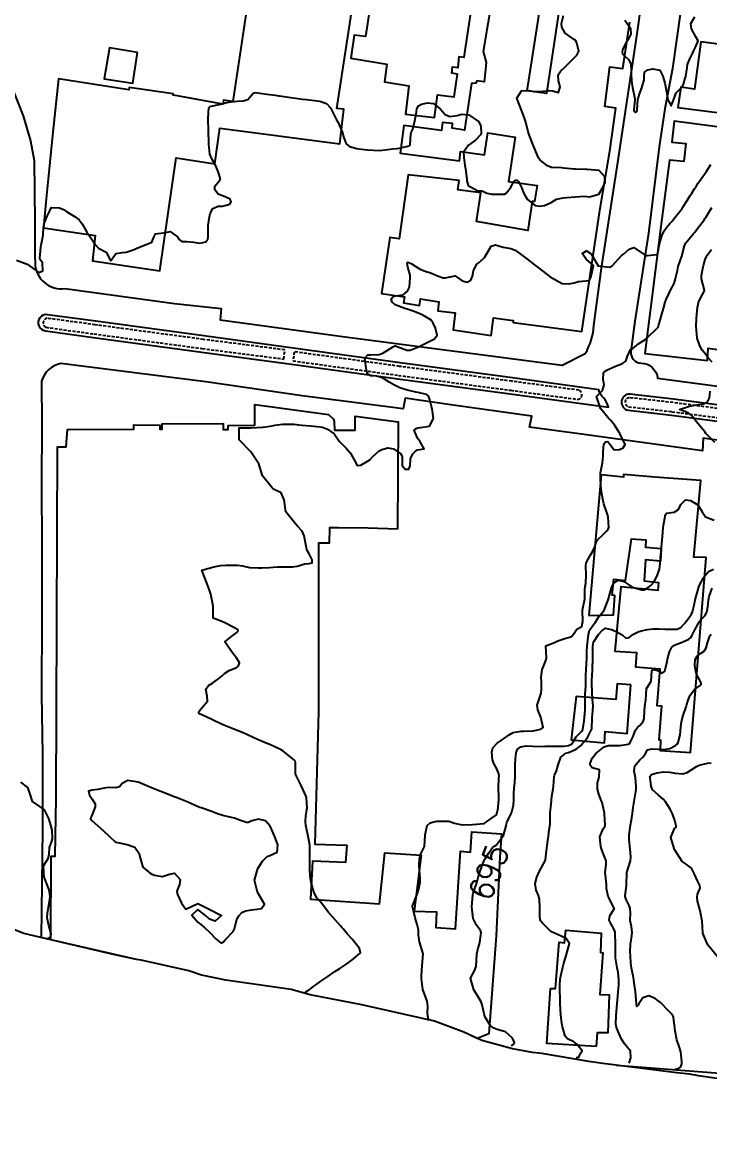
# Model space of a CAD drawing. Header units: metres. Extents: x 292545 to 299085, y 7450245 to 7463078.
# Drawn here: x 297356.2 to 297471.8, y 7452061.7 to 7452249.1 of the extents above; entities that cross this region are included whole.
import ezdxf
from ezdxf.enums import TextEntityAlignment as Align

# ---------------------------------------------------------------- set-up
doc = ezdxf.new("R2010")
doc.units = ezdxf.units.M
doc.linetypes.add('DASHED', pattern=[0.75, 0.5, -0.25])
for name, color, linetype in [('Area', 45, 'Continuous'), ('Canteiro', 45, 'DASHED'), ('Cotas', 45, 'Continuous'), ('Curvas de Nivel 1m', 11, 'Continuous'), ('Curvas de Nivel 5m', 15, 'Continuous'), ('Edificações', 30, 'Continuous'), ('Vias Primárias', 230, 'Continuous')]:
    doc.layers.add(name, color=color, linetype=linetype)
doc.styles.add('Style-STANDARD', font='STANDARD.shx')

msp = doc.modelspace()

# ---------------------------------------------------------------- linework, layer by layer
at = {"layer": 'Area'}
msp.add_polyline3d([(297490.43, 7452069.03, 700.71), (297469.92, 7452071.92, 698.47), (297468.45, 7452072.23, 698.33), (297466.28, 7452072.46, 698.03), (297453.85, 7452074.04, 696.83), (297451.47, 7452074.36, 700.34), (297443.59, 7452075.69, 696.44), (297442.02, 7452075.84, 696.09), (297438.65, 7452076.51, 695.39), (297433.49, 7452077.88, 702.08), (297430.45, 7452079.26, 703.13), (297425.57, 7452081.12, 701.84), (297413.35, 7452083.89, 700.11), (297404.63, 7452085.58, 700.26), (297401.45, 7452086.43, 697.03), (297390.45, 7452088, 692.16), (297386.39, 7452088.84, 695.51), (297384.23, 7452089.61, 695.43), (297376.23, 7452091.41, 697), (297375.46, 7452091.49, 699.12), (297371.81, 7452092.27, 699.01), (297361.03, 7452094.82, 696.89), (297356.51, 7452095.86, 692.08), (297352.45, 7452097.42, 692.04)], dxfattribs=at)
at = {"layer": 'Canteiro'}
for points in [[(297360.2, 7452197.78), (297368.29, 7452196.67), (297386.51, 7452194.21), (297400.2, 7452192.45), (297400.4, 7452193.98), (297386.71, 7452195.74), (297368.5, 7452198.2), (297360.41, 7452199.31, 0.690921)], [(297449.63, 7452185.67, 0.76201), (297449.84, 7452187.2), (297438.57, 7452188.71), (297419.68, 7452191.22), (297401.97, 7452193.66), (297401.76, 7452192.14), (297419.47, 7452189.7), (297438.37, 7452187.19)], [(297458.35, 7452185.95, 0.869738), (297458.18, 7452184.42), (297465.47, 7452183.59), (297479.61, 7452181.75), (297496.76, 7452179.34), (297514.17, 7452177), (297533.36, 7452174.33), (297549.22, 7452172.15), (297558.47, 7452170.79, 0.870603), (297558.57, 7452172.43), (297549.44, 7452173.68), (297533.57, 7452175.85), (297514.38, 7452178.52), (297496.97, 7452180.87), (297479.82, 7452183.27), (297465.65, 7452185.12)]]:
    msp.add_lwpolyline(points, format="xyb", close=True, dxfattribs=at)
at = {"layer": 'Curvas de Nivel 1m', "flags": 128}
for points, elevation in [([(297355.29, 7452209.06), (297357.04, 7452208.39), (297358.64, 7452207.26), (297359.02, 7452207.01), (297359.69, 7452207.25), (297359.66, 7452208.63), (297359.21, 7452209.26), (297359.17, 7452209.38), (297359.36, 7452211.26), (297359.42, 7452211.6), (297359.74, 7452213.25), (297359.81, 7452214.55), (297359.91, 7452215.25), (297360.49, 7452216.59), (297360.79, 7452217.24), (297360.89, 7452217.49), (297361.15, 7452217.91), (297362.49, 7452217.88), (297363.15, 7452217.6), (297363.75, 7452217.2), (297365.13, 7452216.35), (297365.81, 7452215.86), (297366.28, 7452215.17), (297367.1, 7452213.79), (297367.56, 7452213.16), (297368.57, 7452211.65), (297368.97, 7452211.14), (297369.07, 7452211.08), (297370.34, 7452210.4), (297370.99, 7452209.11), (297371.05, 7452209), (297371.16, 7452209), (297371.22, 7452209.11), (297371.98, 7452210.18), (297373.07, 7452210.37), (297373.72, 7452210.43), (297375.07, 7452210.86), (297375.49, 7452211.06), (297377.08, 7452211.7), (297378, 7452212.12), (297378.43, 7452213.03), (297378.66, 7452213.47), (297379.1, 7452213.56), (297380.38, 7452213.73), (297381.11, 7452213.89), (297382.32, 7452212.98), (297382.64, 7452212.53), (297383.09, 7452212.2), (297383.83, 7452212.22), (297385.08, 7452212.11), (297386.07, 7452211.93), (297387.09, 7452212.17), (297387.42, 7452212.58), (297387.48, 7452212.92), (297387.49, 7452214.55), (297387.51, 7452214.92), (297387.7, 7452216.35), (297387.82, 7452216.91), (297388.28, 7452217.78), (297389.16, 7452218.12), (297389.89, 7452218.16), (297391.16, 7452218.46), (297391.38, 7452218.88), (297391.17, 7452219.3), (297390.37, 7452219.7), (297389.18, 7452220.19), (297388.6, 7452220.91), (297388.59, 7452221.52), (297389.21, 7452222.23), (297389.5, 7452222.61), (297389.5, 7452222.9), (297389.23, 7452223.82), (297388.77, 7452224.9), (297388.17, 7452226), (297387.79, 7452226.91), (297387.61, 7452228.59), (297387.6, 7452228.92), (297387.56, 7452230.67), (297387.55, 7452230.92), (297387.51, 7452232.74), (297387.51, 7452232.92), (297387.6, 7452234.68), (297387.75, 7452234.92), (297389.08, 7452235.18), (297389.36, 7452235.25), (297390.65, 7452235.59), (297391.37, 7452235.7), (297392.41, 7452235.81), (297393.37, 7452235.88), (297394.14, 7452236.07), (297394.82, 7452236.84), (297395.06, 7452237.16), (297395.39, 7452237.23), (297395.76, 7452237.2), (297397.38, 7452236.97), (297398.73, 7452236.79), (297399.38, 7452236.69), (297399.47, 7452236.69), (297401.38, 7452236.42), (297401.76, 7452236.38), (297403.37, 7452236.15), (297404.04, 7452236.06), (297405.37, 7452235.89), (297406.29, 7452235.78), (297407.36, 7452235.4), (297408.06, 7452234.67), (297408.78, 7452233.22), (297409.07, 7452232.66), (297409.33, 7452232.21), (297410.01, 7452230.65), (297410.29, 7452229.65), (297410.7, 7452228.65), (297411.28, 7452228.16), (297412.48, 7452227.82), (297413.27, 7452227.71), (297414.26, 7452227.61), (297415.27, 7452227.55), (297416.32, 7452227.53), (297417.27, 7452227.62), (297418.48, 7452227.76), (297419.28, 7452227.84), (297419.87, 7452227.94), (297421.28, 7452228.28), (297421.46, 7452228.52), (297421.56, 7452230.26), (297421.62, 7452230.52), (297421.88, 7452231.07), (297422.24, 7452232.51), (297422.44, 7452233.6), (297422.59, 7452234.5), (297422.84, 7452235.01), (297423.36, 7452235.28), (297424.35, 7452235.5), (297425.37, 7452235.4), (297426.54, 7452234.46), (297427.34, 7452233.55), (297428.11, 7452233.21), (297429.34, 7452233.41), (297430.13, 7452233.63), (297431.34, 7452233.49), (297432.95, 7452232.38), (297433.32, 7452231.65), (297433.4, 7452230.38), (297433.3, 7452230.13), (297432.46, 7452229.22), (297431.28, 7452228.4), (297430.44, 7452227.24), (297430.46, 7452226.41), (297430.67, 7452224.98), (297430.77, 7452224.4), (297430.96, 7452222.66), (297430.97, 7452222.4), (297431.2, 7452221.61), (297432.84, 7452220.74), (297433.2, 7452220.73), (297433.55, 7452220.73), (297434.34, 7452220.36), (297435.19, 7452220.18), (297435.38, 7452220.16), (297437.19, 7452220.17), (297437.33, 7452220.19), (297437.58, 7452220.33), (297438.3, 7452221.22), (297438.9, 7452222.31), (297439.06, 7452222.47), (297439.21, 7452222.51), (297439.42, 7452222.51), (297439.68, 7452222.3), (297440.19, 7452221.28), (297440.56, 7452220.29), (297440.77, 7452219.87), (297441.17, 7452219.26), (297442.47, 7452218.27), (297443.16, 7452218.14), (297444.05, 7452218.25), (297445.17, 7452218.78), (297446.08, 7452219.31), (297447.18, 7452219.56), (297447.8, 7452219.58), (297449.18, 7452219.69), (297450.83, 7452219.82), (297451.18, 7452219.78), (297451.61, 7452219.72), (297453.18, 7452220.14), (297453.92, 7452221.42), (297454.26, 7452222.13), (297454.18, 7452223.08), (297453.23, 7452224.14), (297451.24, 7452224.32), (297451.07, 7452224.33), (297449.24, 7452224.36), (297449.06, 7452224.37), (297447.24, 7452224.56), (297446.87, 7452224.59), (297445.24, 7452224.66), (297444.53, 7452224.95), (297443.26, 7452225.96), (297443.05, 7452226.26), (297442.87, 7452226.66), (297442.18, 7452228.27), (297441.44, 7452230.14), (297441.39, 7452230.28), (297441.31, 7452230.62), (297440.89, 7452232.28), (297440.68, 7452232.94), (297440.2, 7452234.29), (297439.38, 7452236.3), (297440.15, 7452237.54), (297441.4, 7452237.57), (297442.22, 7452237.45), (297443.39, 7452237.4), (297444.76, 7452237.6), (297445.4, 7452237.55), (297446.37, 7452237.25), (297446.68, 7452238.22), (297446.41, 7452239.22), (297446.36, 7452240.22), (297446.77, 7452240.88), (297447.44, 7452241.54), (297447.78, 7452241.87), (297448.12, 7452242.2), (297449.47, 7452243.51), (297449.81, 7452244.18), (297449.49, 7452245.54), (297449.28, 7452245.97), (297449, 7452246.19), (297447.51, 7452247.21), (297446.94, 7452248.22), (297446.89, 7452248.85), (297447.24, 7452250.21)], 692), ([(297457.54, 7452249.41), (297458.48, 7452248.08), (297458.55, 7452247.04), (297458.03, 7452246.08), (297457.81, 7452245.76), (297457.48, 7452245.18), (297457.15, 7452244.42), (297457.08, 7452244.09), (297457.14, 7452243.76), (297457.47, 7452243.42), (297458.18, 7452242.8), (297458.58, 7452242.08), (297458.6, 7452240.92), (297458.6, 7452240.08), (297458.74, 7452238.75), (297458.86, 7452238.08), (297459.24, 7452236.21), (297459.25, 7452236.07), (297459.08, 7452234.35), (297459.13, 7452234.07), (297459.35, 7452233.89), (297459.56, 7452234.07), (297459.62, 7452234.33), (297459.73, 7452236.06), (297460.13, 7452237.32), (297460.42, 7452238.05), (297460.78, 7452239.41), (297460.8, 7452240.05), (297460.83, 7452240.65), (297461.44, 7452241.04), (297462.25, 7452241.22), (297463.44, 7452241.02), (297463.96, 7452240.01), (297464.25, 7452238.85), (297464.43, 7452238), (297464.64, 7452236.75), (297464.8, 7452236.01), (297465.36, 7452235), (297465.73, 7452235.99), (297466.16, 7452237.22), (297466.95, 7452237.97), (297467.21, 7452238.17), (297467.41, 7452238.64), (297467.71, 7452239.68), (297467.78, 7452239.97), (297468, 7452241.41), (297468.1, 7452241.96), (297468.49, 7452242.93), (297468.99, 7452243.95), (297469.13, 7452244.3), (297469.48, 7452244.98), (297469.86, 7452245.94), (297469.5, 7452246.6), (297468.76, 7452247.96), (297468.65, 7452248.84), (297469.33, 7452249.95)], 692), ([(297404, 7452085.83), (297403.92, 7452086.13), (297404.45, 7452086.42), (297404.91, 7452086.71), (297405.28, 7452087.02), (297405.6, 7452087.25), (297406.45, 7452087.85), (297407.62, 7452088.67), (297408.81, 7452089.48), (297409.64, 7452090), (297410.62, 7452090.64), (297411.65, 7452091.4), (297412.34, 7452091.93), (297413.1, 7452092.61), (297412.94, 7452093.34), (297411.95, 7452094.62), (297411.7, 7452094.92), (297410.89, 7452095.82), (297410.19, 7452096.64), (297409.97, 7452096.9), (297409.72, 7452097.17), (297408.38, 7452098.66), (297407.74, 7452099.41), (297406.76, 7452100.69), (297406.32, 7452101.24), (297405.77, 7452101.87), (297405.29, 7452102.7), (297405.07, 7452103.43), (297404.74, 7452104.71), (297404.62, 7452105.51), (297404.6, 7452106.71), (297404.6, 7452107.47), (297404.61, 7452108.71), (297404.59, 7452109.99), (297404.58, 7452110.71), (297404.5, 7452111.32), (297404.17, 7452112.72), (297403.92, 7452114.04), (297403.84, 7452114.72), (297403.84, 7452114.82), (297403.94, 7452115.6), (297404.1, 7452116.72), (297404.11, 7452116.87), (297404.02, 7452118.72), (297403.98, 7452118.88), (297403.14, 7452120.73), (297402.23, 7452122.52), (297402.17, 7452122.74), (297402.15, 7452124.63), (297402.13, 7452124.74), (297402.05, 7452124.93), (297400.89, 7452125.93), (297400.07, 7452126.57), (297399.75, 7452126.76), (297398.59, 7452127.3), (297398.08, 7452127.52), (297396.85, 7452128.04), (297396.09, 7452128.36), (297395.78, 7452128.5), (297395.08, 7452128.83), (297394.1, 7452129.27), (297393.37, 7452129.58), (297392.11, 7452130.09), (297390.12, 7452130.88), (297388.76, 7452131.53), (297388.13, 7452131.83), (297386.44, 7452132.63), (297386.14, 7452132.77), (297385.93, 7452132.93), (297385.92, 7452133.16), (297386.15, 7452133.47), (297386.83, 7452134.25), (297387.39, 7452134.92), (297387.31, 7452135.78), (297387.09, 7452136.92), (297387.56, 7452137.55), (297388.2, 7452137.97), (297389.52, 7452138.89), (297389.88, 7452139.22), (297390.22, 7452139.56), (297391, 7452140.1), (297392.24, 7452140.59), (297392.42, 7452140.68), (297392.61, 7452140.85), (297392.75, 7452141.35), (297392.26, 7452142.19), (297391.68, 7452142.87), (297390.28, 7452144.88), (297391.39, 7452145.78), (297392.31, 7452146.49), (297392.5, 7452146.66), (297392.56, 7452146.86), (297392.44, 7452146.99), (297392.31, 7452147.06), (297391.92, 7452147.26), (297390.32, 7452148.08), (297389.77, 7452148.34), (297388.33, 7452148.91), (297388.35, 7452150.91), (297387.93, 7452152.91), (297387.72, 7452153.58), (297387.2, 7452154.92), (297386.43, 7452156.93), (297388.44, 7452157.52), (297389.58, 7452157.75), (297390.44, 7452157.8), (297391.51, 7452157.8), (297392.44, 7452157.8), (297393.27, 7452157.67), (297394.44, 7452157.42), (297395.91, 7452157.35), (297396.44, 7452157.37), (297397.83, 7452157.4), (297398.44, 7452157.46), (297399.2, 7452157.54), (297400.44, 7452157.53), (297401.69, 7452157.5), (297402.44, 7452157.63), (297403.76, 7452158.03), (297404.45, 7452158.09), (297404.95, 7452158.2), (297404.99, 7452158.7), (297404.46, 7452159.71), (297404.1, 7452160.35), (297404, 7452160.72), (297403.94, 7452161.26), (297403.65, 7452162.72), (297403.27, 7452163.49), (297402.52, 7452164.33), (297402.16, 7452164.74), (297400.54, 7452166.76), (297400.29, 7452168.76), (297399.76, 7452169.95), (297398.59, 7452170.51), (297398.42, 7452170.61), (297398.28, 7452170.78), (297396.62, 7452172.81), (297396.02, 7452174.82), (297394.66, 7452176.83), (297392.69, 7452178.86), (297392.71, 7452180.86), (297394.65, 7452180.89), (297394.71, 7452180.89), (297396.55, 7452180.97), (297396.72, 7452180.99), (297398.27, 7452181.23), (297398.72, 7452181.35), (297400, 7452181.49), (297400.72, 7452181.48), (297401.97, 7452181.5), (297402.72, 7452181.41), (297403.3, 7452181.31), (297404.72, 7452181.19), (297406.35, 7452181.06), (297406.72, 7452180.98), (297407.56, 7452180.68), (297408.7, 7452179.87), (297409.17, 7452179.13), (297409.49, 7452178.66), (297410.68, 7452177.47), (297411.44, 7452176.63), (297412.39, 7452174.88), (297412.51, 7452174.62), (297412.64, 7452174.54), (297413.15, 7452174.61), (297414.65, 7452175.51), (297415.2, 7452176.04), (297415.71, 7452176.58), (297416.24, 7452177.01), (297416.67, 7452177.25), (297417.71, 7452177.53), (297418.67, 7452177.33), (297419.9, 7452176.53), (297420.11, 7452175.98), (297420.09, 7452174.53), (297420.63, 7452173.92), (297421.21, 7452173.94), (297421.43, 7452174.51), (297421.49, 7452175.68), (297421.92, 7452176.51), (297422.27, 7452176.9), (297422.67, 7452177.17), (297423.82, 7452177.35), (297423.14, 7452178.5), (297422.7, 7452179.12), (297422.11, 7452180.51), (297422.44, 7452180.77), (297422.72, 7452180.89), (297423.18, 7452180.96), (297424.72, 7452181.16), (297425.4, 7452182.46), (297425.18, 7452184.05), (297425.03, 7452184.47), (297424.77, 7452185.61), (297424.56, 7452186.25), (297424.21, 7452186.48), (297422.79, 7452186.81), (297422.4, 7452186.9), (297420.79, 7452187.26), (297419.71, 7452187.63), (297418.81, 7452188.03), (297417.93, 7452188.56), (297416.82, 7452189.29), (297415.82, 7452189.58), (297414.82, 7452189.64), (297414.27, 7452190.04), (297414.13, 7452190.6), (297413.97, 7452191.73), (297413.81, 7452192.61), (297414.31, 7452193.15), (297414.86, 7452193.15), (297416.22, 7452193.21), (297416.87, 7452193.46), (297417.57, 7452193.86), (297418.66, 7452194.55), (297418.8, 7452194.63), (297418.88, 7452194.65), (297419, 7452194.67), (297419.29, 7452194.54), (297420.87, 7452193.93), (297421.47, 7452193.92), (297422.88, 7452194.5), (297424.89, 7452195.52), (297425.52, 7452195.84), (297425.98, 7452196.46), (297425.72, 7452197.66), (297425.32, 7452198.47), (297424.93, 7452199.03), (297423.61, 7452199.82), (297422.95, 7452200.1), (297421.95, 7452200.51), (297420.96, 7452200.82), (297420.55, 7452200.93), (297418.96, 7452201.57), (297418.41, 7452201.99), (297418.25, 7452202.55), (297418.57, 7452202.95), (297418.98, 7452203.07), (297420.28, 7452203.23), (297420.99, 7452203.83), (297421.24, 7452204.28), (297421.32, 7452204.52), (297421.43, 7452206.11), (297421.45, 7452206.52), (297421.04, 7452207.88), (297420.94, 7452208.52), (297420.95, 7452208.62), (297421.05, 7452208.73), (297421.63, 7452208.51), (297423.03, 7452207.62), (297423.83, 7452207.29), (297425.03, 7452206.9), (297426.03, 7452206.46), (297427.02, 7452206.09), (297427.36, 7452206.1), (297429.02, 7452206.43), (297430.18, 7452205.57), (297431.01, 7452205.36), (297431.68, 7452205.73), (297431.93, 7452206.39), (297432.09, 7452207.33), (297432.69, 7452208.38), (297432.88, 7452208.55), (297433.05, 7452208.66), (297433.93, 7452209.49), (297434.44, 7452210.36), (297435.08, 7452211.44), (297435.8, 7452211.63), (297437.08, 7452211.26), (297438.39, 7452211.01), (297439.08, 7452210.77), (297439.36, 7452210.59), (297439.74, 7452210.3), (297441.06, 7452209.28), (297442.38, 7452208.27), (297443.04, 7452207.76), (297445.02, 7452206.24), (297447.01, 7452205.15), (297448.14, 7452205.07), (297449.01, 7452205.23), (297449.73, 7452205.46), (297451.01, 7452205.6), (297451.53, 7452205.64), (297451.85, 7452206.15), (297452.08, 7452207.1), (297452.26, 7452208.15), (297451.06, 7452209.22), (297450.38, 7452210.17), (297451.08, 7452210.63), (297451.89, 7452210.15), (297453.04, 7452208.14), (297455.04, 7452207.88), (297455.43, 7452208.11), (297457.06, 7452209.92), (297457.16, 7452209.99), (297457.33, 7452210.09), (297458.25, 7452210.91), (297459.08, 7452211.2), (297460.81, 7452210.04), (297460.93, 7452209.91), (297461.06, 7452209.82), (297461.25, 7452209.85), (297463.06, 7452210.02), (297463.35, 7452211.76), (297463.41, 7452212.02), (297463.84, 7452213.28), (297464.18, 7452214.01), (297464.56, 7452214.57), (297465.13, 7452215.22), (297465.5, 7452215.64), (297465.78, 7452215.99), (297467.16, 7452217.76), (297467.25, 7452217.88), (297467.31, 7452217.97), (297468.02, 7452219.11), (297468.55, 7452219.96), (297468.8, 7452220.35), (297469.2, 7452220.99), (297469.57, 7452221.58), (297469.82, 7452221.94), (297471.23, 7452223.92), (297471.99, 7452225.17)], 693), ([(297424.59, 7452081.21), (297424.53, 7452081.48), (297424.41, 7452082.03), (297424.37, 7452082.47), (297424.4, 7452083.63), (297424.29, 7452084.47), (297423.59, 7452086.48), (297423.37, 7452088.24), (297423.36, 7452088.48), (297423.37, 7452088.73), (297423.46, 7452090.48), (297423.66, 7452092.48), (297423.01, 7452094.49), (297422.86, 7452095.64), (297422.83, 7452096.49), (297422.63, 7452097.41), (297422.29, 7452098.5), (297421.87, 7452100.4), (297421.87, 7452100.51), (297421.9, 7452100.64), (297422.63, 7452102.5), (297422.92, 7452103.36), (297423.14, 7452104.49), (297423.12, 7452105.18), (297423, 7452106.49), (297422.98, 7452107.35), (297423.04, 7452108.49), (297423.2, 7452109.15), (297423.88, 7452110.48), (297423.99, 7452112.39), (297424, 7452112.48), (297424.34, 7452114.05), (297424.8, 7452114.47), (297425.68, 7452114.71), (297425.93, 7452114.73), (297427.59, 7452114.77), (297427.93, 7452114.74), (297428.92, 7452114.42), (297429.92, 7452114.18), (297430.17, 7452114.16), (297431.92, 7452114.21), (297433.92, 7452114.36), (297435.09, 7452115.2), (297435.95, 7452115.84), (297436.06, 7452116.23), (297436.1, 7452116.34), (297436.17, 7452116.55), (297436.35, 7452118.33), (297436.35, 7452118.71), (297436.3, 7452120.34), (297436.37, 7452121.98), (297436.41, 7452122.33), (297436.38, 7452122.69), (297436.03, 7452123.54), (297435.58, 7452124.34), (297435.31, 7452125.09), (297435.19, 7452126.35), (297435.35, 7452127.08), (297436.09, 7452127.87), (297436.77, 7452128.33), (297438.1, 7452129.27), (297438.77, 7452129.64), (297440.11, 7452129.86), (297440.54, 7452129.86), (297442.11, 7452129.97), (297443.44, 7452130.25), (297443.84, 7452130.52), (297443.41, 7452132.25), (297442.9, 7452133.5), (297442.79, 7452134.25), (297443.17, 7452135.26), (297443.48, 7452136.25), (297443.56, 7452136.88), (297443.52, 7452138.25), (297443.49, 7452138.98), (297443.66, 7452140.25), (297443.82, 7452140.66), (297444.26, 7452141.77), (297444.36, 7452142.14), (297444.37, 7452142.24), (297444.28, 7452144.24), (297445.71, 7452144.8), (297446.29, 7452145.06), (297447.63, 7452145.53), (297448.3, 7452145.69), (297448.63, 7452145.85), (297448.92, 7452146.18), (297449.48, 7452147.01), (297450.32, 7452147.5), (297450.41, 7452148.09), (297450.43, 7452148.17), (297450.49, 7452148.33), (297450.41, 7452150.17), (297450.42, 7452150.24), (297450.83, 7452152.16), (297450.84, 7452153.72), (297450.86, 7452154.16), (297451.01, 7452154.76), (297451.04, 7452156.16), (297450.98, 7452157.62), (297451.07, 7452158.16), (297451.72, 7452159.4), (297452.16, 7452160.14), (297452.48, 7452160.85), (297452.81, 7452161.82), (297453.02, 7452162.13), (297453.79, 7452162.84), (297454.51, 7452163.57), (297454.77, 7452163.87), (297454.85, 7452164.12), (297454.73, 7452165.93), (297454.68, 7452166.12), (297454.55, 7452166.49), (297454.02, 7452168.13), (297453.83, 7452168.87), (297453.6, 7452170.13), (297453.51, 7452171.22), (297453.43, 7452172.13), (297453.43, 7452173.33), (297453.6, 7452174.13), (297453.81, 7452174.97), (297453.92, 7452176.13), (297453.89, 7452176.9), (297454.02, 7452178.13), (297454.28, 7452178.53), (297454.69, 7452178.57), (297455.02, 7452178.11), (297455.74, 7452177.17), (297456.67, 7452177.25), (297457.26, 7452177.5), (297457.61, 7452178.08), (297456.71, 7452179.92), (297456.59, 7452180.09), (297455.88, 7452181.26), (297455.2, 7452182.11), (297454.74, 7452182.55), (297453.47, 7452184.13), (297452.78, 7452186.14), (297453.78, 7452187.14), (297454.08, 7452188.13), (297453.92, 7452189.03), (297453.95, 7452190.13), (297454.43, 7452190.53), (297454.84, 7452190.75), (297456, 7452191.26), (297456.85, 7452191.6), (297457.2, 7452191.74), (297457.69, 7452192.08), (297458, 7452192.94), (297458.52, 7452194.07), (297458.77, 7452194.18), (297458.88, 7452194.24), (297459.9, 7452195.04), (297460.9, 7452195.65), (297461.13, 7452195.82), (297461.36, 7452196.04), (297462.92, 7452197.57), (297463.13, 7452197.81), (297463.23, 7452198.02), (297463.6, 7452199.35), (297463.77, 7452200.01), (297464.03, 7452200.94), (297464.35, 7452202.01), (297464.52, 7452202.47), (297464.99, 7452203.5), (297465.25, 7452204), (297465.83, 7452205.17), (297466.09, 7452205.98), (297466.38, 7452207.32), (297466.54, 7452207.98), (297467.06, 7452209.58), (297467.16, 7452209.88), (297467.18, 7452209.97), (297467.56, 7452211.5), (297467.8, 7452211.96), (297468.38, 7452212.67), (297469.11, 7452213.55), (297469.29, 7452213.77), (297469.43, 7452213.95), (297470.17, 7452214.89), (297470.94, 7452215.93), (297471.02, 7452216.05), (297471.15, 7452216.25), (297472.19, 7452217.91)], 694), ([(297449.37, 7452075), (297449.83, 7452075.08), (297449.92, 7452075.35), (297450.14, 7452075.83), (297450.36, 7452076.16), (297449.48, 7452077.25), (297448.95, 7452077.64), (297447.88, 7452078.19), (297447.5, 7452078.62), (297447.07, 7452080.2), (297446.98, 7452080.76), (297446.81, 7452082.21), (297446.74, 7452083.02), (297446.68, 7452084.21), (297446.65, 7452085.14), (297446.59, 7452086.21), (297446.59, 7452087.23), (297446.68, 7452088.21), (297446.83, 7452089), (297447.11, 7452090.21), (297447.21, 7452090.64), (297447.66, 7452092.2), (297448.27, 7452094.19), (297447.7, 7452095.03), (297446.21, 7452095.71), (297445.71, 7452095.9), (297445.13, 7452096.23), (297443.73, 7452097.59), (297443.41, 7452097.92), (297443.29, 7452098.25), (297443.27, 7452098.72), (297443.23, 7452100.25), (297443.18, 7452101.65), (297443.05, 7452102.25), (297442.66, 7452103.13), (297442.45, 7452104.26), (297442.75, 7452105.32), (297443.15, 7452106.25), (297443.85, 7452107.56), (297444.12, 7452107.96), (297444.23, 7452108.24), (297444.36, 7452109.75), (297444.41, 7452110.23), (297444.6, 7452111.52), (297444.69, 7452112.23), (297444.84, 7452113.3), (297445.01, 7452114.23), (297445.02, 7452115.14), (297445.01, 7452116.23), (297445.11, 7452117.08), (297445.19, 7452118.23), (297445.26, 7452118.95), (297445.5, 7452120.22), (297445.56, 7452120.66), (297445.68, 7452122.22), (297445.74, 7452122.51), (297446.03, 7452123.2), (297446.34, 7452124.22), (297446.76, 7452125.51), (297447.61, 7452126.2), (297448.07, 7452126.32), (297449.38, 7452126.87), (297450.09, 7452127.43), (297450.45, 7452127.81), (297450.76, 7452128.16), (297451.32, 7452128.94), (297451.94, 7452130.15), (297451.97, 7452130.3), (297452.08, 7452132.15), (297452.08, 7452132.21), (297452.15, 7452133.31), (297452.24, 7452134.15), (297452.23, 7452134.22), (297452.17, 7452134.66), (297452.05, 7452136.15), (297452.04, 7452136.29), (297451.98, 7452138.15), (297451.97, 7452138.39), (297452.09, 7452140.15), (297452.09, 7452140.29), (297452.15, 7452142.15), (297452.15, 7452142.26), (297452.16, 7452144.15), (297452.29, 7452144.87), (297453.13, 7452146.13), (297453.7, 7452146.74), (297454.32, 7452147.19), (297455.48, 7452146.94), (297456.31, 7452146.53), (297457.12, 7452146.09), (297457.73, 7452145.51), (297458.3, 7452145.63), (297458.53, 7452145.84), (297458.78, 7452146.07), (297459.76, 7452146.61), (297460.31, 7452146.77), (297461.38, 7452146.98), (297462.32, 7452147.07), (297463.25, 7452147.08), (297464.32, 7452147.04), (297465.3, 7452147.01), (297466.32, 7452147.05), (297466.96, 7452147.34), (297467.55, 7452147.96), (297468.34, 7452149.01), (297468.73, 7452149.57), (297468.91, 7452149.94), (297469.21, 7452151.09), (297469.38, 7452151.94), (297469.58, 7452152.74), (297469.92, 7452153.93), (297470.04, 7452154.3), (297470.41, 7452155.04), (297470.74, 7452155.61), (297470.92, 7452155.92), (297471.63, 7452156.72), (297472.44, 7452157.13)], 696), ([(297458.29, 7452074.07), (297458.57, 7452074.96), (297458.5, 7452076.07), (297457.49, 7452077.34), (297457, 7452078.08), (297456.61, 7452078.98), (297456.14, 7452080.09), (297456.04, 7452080.61), (297456.09, 7452082.09), (297456.13, 7452082.68), (297456.26, 7452084.09), (297456.39, 7452085.28), (297456.45, 7452086.09), (297456.51, 7452087.18), (297456.54, 7452088.09), (297456.4, 7452089.32), (297456.25, 7452090.09), (297455.98, 7452091.78), (297455.95, 7452092.1), (297455.96, 7452093.82), (297455.96, 7452094.1), (297455.93, 7452095.87), (297455.91, 7452096.1), (297455.72, 7452096.68), (297455.18, 7452097.56), (297454.91, 7452098.11), (297455.03, 7452098.82), (297455.76, 7452100.01), (297455.79, 7452100.08), (297455.78, 7452100.1), (297455.76, 7452100.15), (297454.77, 7452102.11), (297454.48, 7452103.43), (297454.46, 7452104.11), (297454.27, 7452105.68), (297454.23, 7452106.12), (297454.41, 7452107.55), (297454.41, 7452108.11), (297453.87, 7452109.48), (297453.67, 7452109.92), (297453.61, 7452110.12), (297453.5, 7452110.5), (297453.33, 7452112.13), (297453.92, 7452113.48), (297454.18, 7452113.86), (297454.22, 7452114.12), (297454.13, 7452115.94), (297454.12, 7452116.12), (297453.96, 7452116.86), (297453.73, 7452117.89), (297453.65, 7452118.12), (297453.16, 7452119.31), (297452.95, 7452120.14), (297452.94, 7452121.21), (297453.22, 7452122.13), (297453.27, 7452123.36), (297452.04, 7452123.71), (297451.73, 7452124.15), (297451.74, 7452124.47), (297452.06, 7452125.32), (297452.66, 7452126.14), (297454.08, 7452127.28), (297454.73, 7452127.47), (297456.08, 7452127.45), (297456.7, 7452127.48), (297458.09, 7452127.69), (297458.35, 7452127.82), (297458.51, 7452128.07), (297458.9, 7452128.87), (297459.34, 7452130.06), (297459.65, 7452130.52), (297460.13, 7452130.9), (297460.64, 7452131.54), (297460.8, 7452132.04), (297460.88, 7452133.32), (297460.9, 7452134.04), (297461.06, 7452135.16), (297461.16, 7452136.04), (297461.19, 7452137.04), (297461.8, 7452138.03), (297461.95, 7452138.29), (297462.09, 7452140.03), (297462.14, 7452140.12), (297462.24, 7452140.19), (297462.47, 7452140.26), (297463.21, 7452140.02), (297463.85, 7452139.63), (297464.23, 7452139.91), (297464.27, 7452139.96), (297464.29, 7452140), (297464.66, 7452141.58), (297464.73, 7452142), (297465.03, 7452143.23), (297465.44, 7452143.99), (297465.91, 7452144.36), (297466.29, 7452144.51), (297467.18, 7452144.85), (297468.3, 7452145.37), (297468.62, 7452145.63), (297468.81, 7452145.94), (297469.31, 7452146.95), (297469.85, 7452147.93), (297470.03, 7452148.24), (297470.34, 7452148.61), (297471, 7452149.27), (297471.33, 7452149.92), (297471.48, 7452150.8), (297471.61, 7452151.92), (297471.75, 7452152.55), (297472.21, 7452153.91)], 697), ([(297466.01, 7452073.06), (297466.55, 7452073.19), (297466.97, 7452073.45), (297467.12, 7452073.96), (297467.11, 7452074.31), (297466.94, 7452075.97), (297466.72, 7452076.73), (297466.29, 7452077.97), (297466.02, 7452079.47), (297465.97, 7452079.98), (297465.71, 7452081.81), (297465.67, 7452081.98), (297465.55, 7452082.2), (297464.65, 7452083.09), (297463.84, 7452084.01), (297463.57, 7452084.29), (297462.62, 7452084.97), (297461.58, 7452085.38), (297460.56, 7452085.06), (297459.9, 7452084.05), (297459.79, 7452083.82), (297459.56, 7452083.59), (297459.49, 7452083.98), (297459.49, 7452084.05), (297459.49, 7452084.12), (297459.33, 7452086.05), (297459.11, 7452087.56), (297459.05, 7452088.06), (297458.94, 7452088.74), (297458.68, 7452090.06), (297458.55, 7452090.96), (297458.48, 7452092.07), (297458.47, 7452092.87), (297458.51, 7452094.07), (297458.67, 7452095.1), (297458.8, 7452096.06), (297458.68, 7452097.03), (297458.46, 7452098.07), (297458.51, 7452099.31), (297458.47, 7452100.07), (297458.29, 7452100.59), (297457.78, 7452101.61), (297457.59, 7452102.08), (297457.58, 7452102.28), (297457.8, 7452103.9), (297457.82, 7452104.08), (297457.86, 7452106.05), (297457.86, 7452106.08), (297457.87, 7452106.12), (297458.48, 7452108.07), (297458.53, 7452108.74), (297458.42, 7452110.07), (297458.3, 7452111.67), (297458.29, 7452112.07), (297458.3, 7452112.47), (297458.5, 7452114.07), (297458.7, 7452115.31), (297458.85, 7452116.07), (297458.97, 7452117.07), (297459.09, 7452118.06), (297459.34, 7452119.42), (297459.43, 7452120.06), (297459.46, 7452120.6), (297459.36, 7452122.06), (297459.12, 7452123.15), (297459.25, 7452124.06), (297460.05, 7452125.09), (297460.59, 7452125.52), (297460.96, 7452126.04), (297461.37, 7452126.74), (297462.08, 7452126.94), (297463.23, 7452126.86), (297464.08, 7452126.83), (297465.12, 7452126.95), (297466.09, 7452127.46), (297466.35, 7452127.71), (297466.52, 7452127.98), (297466.83, 7452129.25), (297466.92, 7452129.97), (297467, 7452131.1), (297467.18, 7452131.97), (297467.42, 7452132.7), (297467.84, 7452133.96), (297467.92, 7452134.21), (297468.17, 7452135.11), (297468.52, 7452135.95), (297469.26, 7452136.88), (297470.21, 7452137.58), (297470.39, 7452137.75), (297470.39, 7452137.93), (297470.22, 7452138.36), (297469.65, 7452139.36), (297469.46, 7452139.94), (297469.31, 7452141.01), (297469.39, 7452141.94), (297469.7, 7452142.5), (297470.27, 7452142.97), (297470.86, 7452143.34), (297471.2, 7452143.92), (297471.45, 7452144.76), (297471.81, 7452145.91), (297472.04, 7452146.18)], 698), ([(297473.17, 7452091.89), (297471.68, 7452093.76), (297471.61, 7452093.84), (297471.55, 7452093.91), (297471.31, 7452094.29), (297470.64, 7452095.92), (297470.6, 7452097.04), (297470.57, 7452097.92), (297470.24, 7452099.43), (297470.13, 7452099.93), (297469.77, 7452101.31), (297469.69, 7452101.93), (297469.79, 7452102.46), (297470.21, 7452103.51), (297470.17, 7452103.93), (297469.81, 7452104.64), (297469.21, 7452105.94), (297468.73, 7452106.84), (297467.85, 7452107.51), (297467.17, 7452107.97), (297465.87, 7452109.98), (297465.28, 7452111.99), (297465.92, 7452113.51), (297466.15, 7452113.75), (297466.19, 7452113.98), (297465.94, 7452114.85), (297465.56, 7452115.98), (297465.16, 7452116.79), (297464.37, 7452118), (297463.98, 7452118.44), (297463.15, 7452119.18), (297462.2, 7452120.03), (297462, 7452120.63), (297461.78, 7452122.03), (297461.77, 7452122.29), (297462.03, 7452122.62), (297462.91, 7452122.9), (297464.03, 7452123.06), (297465.03, 7452123), (297466.03, 7452122.81), (297467.27, 7452122.73), (297468.03, 7452122.94), (297469.6, 7452123.94), (297470.05, 7452124.16), (297471.45, 7452124.51), (297472.05, 7452124.58)], 699), ([(297360.55, 7452095.06), (297360.97, 7452095.23), (297361.12, 7452095.81), (297360.69, 7452097.23), (297360.44, 7452098.52), (297360.46, 7452099.23), (297360.67, 7452100.32), (297360.84, 7452101.23), (297360.92, 7452102.08), (297360.78, 7452103.23), (297360.01, 7452105.04), (297359.93, 7452105.24), (297359.83, 7452107.24), (297360.59, 7452108.49), (297360.74, 7452109.23), (297360.79, 7452110.31), (297361.14, 7452111.23), (297361.33, 7452111.79), (297361.24, 7452113.23), (297361.03, 7452114.11), (297360.72, 7452115.23), (297359.95, 7452116.65), (297359.2, 7452117.25), (297357.97, 7452118.08), (297357.55, 7452119.27), (297357.15, 7452120.43), (297356, 7452121.29)], 692)]:
    msp.add_lwpolyline(points, dxfattribs=dict(at, elevation=elevation))
at = {"layer": 'Curvas de Nivel 1m', "elevation": 692, "flags": 128}
msp.add_lwpolyline([(297394.82, 7452114.83), (297394.23, 7452114.54), (297393.93, 7452114.52), (297392.95, 7452114.85), (297391.94, 7452115.25), (297391.4, 7452115.4), (297389.94, 7452115.71), (297389.05, 7452116), (297387.95, 7452116.41), (297386.47, 7452116.92), (297385.95, 7452117.13), (297384.69, 7452117.68), (297383.96, 7452117.98), (297382.26, 7452118.68), (297381.97, 7452118.8), (297381.48, 7452118.98), (297379.98, 7452119.55), (297379.11, 7452119.89), (297377.99, 7452120.36), (297376.4, 7452121.05), (297376, 7452121.22), (297375.73, 7452121.33), (297374.01, 7452121.59), (297373.03, 7452121.08), (297372.56, 7452120.53), (297371.99, 7452120.35), (297370.72, 7452120.39), (297369.99, 7452120.33), (297368.94, 7452120.08), (297367.99, 7452119.99), (297367.35, 7452119.8), (297367.54, 7452119.15), (297367.97, 7452118.48), (297368.51, 7452117.69), (297368.52, 7452117.14), (297367.94, 7452115.71), (297367.74, 7452115.35), (297367.71, 7452115.15), (297367.93, 7452114.88), (297369.9, 7452113.12), (297371.88, 7452111.28), (297372, 7452111.22), (297372.52, 7452111.09), (297373.88, 7452110.85), (297375.18, 7452110.36), (297375.87, 7452109.33), (297375.93, 7452109.05), (297375.94, 7452108.97), (297376.48, 7452107.04), (297377.82, 7452105.97), (297378.48, 7452105.68), (297379.82, 7452105.43), (297380.99, 7452105.82), (297381.82, 7452106.01), (297382.78, 7452104.97), (297382.68, 7452104.09), (297382.23, 7452102.98), (297382.31, 7452102.44), (297383.03, 7452100.97), (297383.75, 7452099.96), (297385.76, 7452100.93), (297387.75, 7452099.91), (297389.74, 7452098.89), (297388.68, 7452097.95), (297387.73, 7452098.26), (297387.06, 7452098.92), (297385.75, 7452099.93), (297384.74, 7452098.95), (297385.73, 7452097.76), (297386.81, 7452096.92), (297387.71, 7452096.12), (297388.86, 7452094.9), (297389.68, 7452094.25), (297390.08, 7452094.49), (297390.4, 7452094.88), (297391.71, 7452096.2), (297391.94, 7452096.63), (297391.99, 7452096.86), (297392.32, 7452098.27), (297392.65, 7452098.85), (297393.18, 7452099.41), (297393.75, 7452099.67), (297394.8, 7452099.87), (297395.75, 7452099.96), (297396.47, 7452100.09), (297396.94, 7452100.8), (297395.78, 7452102.81), (297395.31, 7452104.82), (297395.83, 7452106.81), (297396.6, 7452108.05), (297397.43, 7452108.79), (297397.7, 7452108.94), (297397.86, 7452108.97), (297399.1, 7452109.54), (297399.2, 7452110.78), (297398.81, 7452111.87), (297398.42, 7452112.78), (297397.92, 7452113.94), (297397.13, 7452114.8), (297395.94, 7452115.08)], close=True, dxfattribs=at)
at = {"layer": 'Curvas de Nivel 5m', "elevation": 695, "flags": 128}
for points in [[(297472.25, 7452191.91), (297471.58, 7452192.64), (297470.87, 7452193.52), (297470.57, 7452193.93), (297470.15, 7452194.67), (297469.72, 7452195.94), (297469.58, 7452197.28), (297469.55, 7452197.94), (297469.59, 7452199.29), (297469.66, 7452199.94), (297469.78, 7452201.13), (297469.94, 7452201.94), (297470.26, 7452202.66), (297470.92, 7452203.93), (297470.92, 7452204.01), (297470.45, 7452205.94), (297470.45, 7452206.51), (297470.72, 7452207.93), (297470.78, 7452208.19), (297471.06, 7452209.2), (297471.39, 7452209.93), (297472.14, 7452210.85)], [(297472.69, 7452178.39), (297471.17, 7452179.92), (297470.98, 7452180.19), (297470.72, 7452180.54), (297469.53, 7452181.94), (297468.74, 7452182.99), (297468.22, 7452183.43), (297466.75, 7452183.98), (297468.27, 7452184.45), (297468.76, 7452184.58), (297469.93, 7452184.78), (297470.77, 7452184.9), (297471.43, 7452185.26), (297471.78, 7452185.91), (297471.92, 7452187.04)], [(297438.42, 7452077.07), (297438.77, 7452077.21), (297438.99, 7452077.55), (297438.64, 7452078.3), (297437.51, 7452079.33), (297436.1, 7452079.75), (297435.52, 7452079.93), (297434.96, 7452080.35), (297434.07, 7452081.82), (297433.88, 7452082.36), (297433.57, 7452083.88), (297433.39, 7452084.36), (297432.7, 7452085.49), (297432.18, 7452086.38), (297432.02, 7452086.81), (297431.61, 7452088.39), (297432.3, 7452089.71), (297432.56, 7452090.38), (297432.61, 7452091.33), (297432.64, 7452092.38), (297432.84, 7452093.21), (297433.15, 7452094.37), (297433.41, 7452096.06), (297433.3, 7452096.37), (297432.61, 7452097.27), (297432.03, 7452098.39), (297431.81, 7452100.35), (297431.81, 7452100.39), (297431.81, 7452100.43), (297431.98, 7452102.39), (297432.05, 7452102.65), (297432.69, 7452104.38), (297432.91, 7452105.28), (297433.2, 7452106.37), (297433.85, 7452108.05), (297433.95, 7452108.26), (297434.01, 7452108.36), (297434.73, 7452109.49), (297435.31, 7452110.35), (297435.65, 7452110.58), (297435.89, 7452110.74), (297437.13, 7452112.32), (297437.57, 7452113.96), (297437.63, 7452114.31), (297437.7, 7452114.54), (297437.93, 7452115.02), (297438.37, 7452115.88), (297438.53, 7452116.3), (297438.81, 7452117.45), (297438.89, 7452118.3), (297438.88, 7452119.41), (297438.93, 7452120.3), (297439.05, 7452121.26), (297439.1, 7452122.3), (297439.1, 7452123.23), (297439.12, 7452124.3), (297439.17, 7452125.18), (297439.27, 7452126.3), (297439.5, 7452126.88), (297440.08, 7452127.27), (297440.94, 7452127.42), (297442.08, 7452127.39), (297443.16, 7452127.33), (297444.08, 7452127.35), (297444.96, 7452127.36), (297446.08, 7452127.34), (297447.28, 7452127.39), (297448.09, 7452127.5), (297448.56, 7452127.71), (297448.93, 7452128.18), (297449.35, 7452128.92), (297450.11, 7452129.64), (297450.38, 7452129.9), (297450.49, 7452130.17), (297450.69, 7452131.61), (297450.75, 7452132.16), (297450.87, 7452133.45), (297450.9, 7452134.16), (297450.86, 7452135.48), (297450.87, 7452136.16), (297450.97, 7452137.39), (297451, 7452138.16), (297451.01, 7452139.38), (297451.05, 7452140.16), (297451.12, 7452141.29), (297451.16, 7452142.16), (297451.16, 7452143.28), (297451.2, 7452144.16), (297451.31, 7452145.17), (297451.41, 7452146.15), (297451.59, 7452146.88), (297452.33, 7452147.87), (297452.46, 7452148.01), (297452.55, 7452148.14), (297453.23, 7452149.24), (297453.99, 7452150.12), (297454.14, 7452150.34), (297454.36, 7452150.98), (297454.7, 7452151.79), (297454.81, 7452152.12), (297455.15, 7452153.36), (297455.37, 7452154.11), (297455.72, 7452154.8), (297456.41, 7452155.26), (297457.38, 7452155.05), (297458.41, 7452154.39), (297459.03, 7452154.06), (297460.4, 7452153.65), (297460.78, 7452153.66), (297461.46, 7452154.04), (297462, 7452154.44), (297462.41, 7452154.92), (297462.99, 7452156.02), (297463.35, 7452157.11), (297463.47, 7452158.01), (297463.56, 7452159.11), (297463.64, 7452160.01), (297463.69, 7452160.8), (297463.8, 7452162.01), (297463.88, 7452162.63), (297464, 7452164.01), (297464.04, 7452164.5), (297464.31, 7452166), (297464.35, 7452166.2), (297464.55, 7452166.54), (297465.85, 7452166.69), (297466.55, 7452167.14), (297466.96, 7452167.97), (297467.74, 7452168.8), (297468.57, 7452168.68), (297469.81, 7452167.94), (297470.55, 7452166.76), (297471.13, 7452165.92), (297472.54, 7452165.38)]]:
    msp.add_lwpolyline(points, dxfattribs=at)
at = {"layer": 'Edificações'}
for points in [[(297394.66, 7452255.98), (297391.63, 7452235.72), (297390.09, 7452235.95), (297389.98, 7452235.31), (297382.62, 7452236.66), (297381.61, 7452236.8), (297381.62, 7452237.05), (297374.22, 7452238.1), (297374.16, 7452237.71), (297362.34, 7452239.55), (297361.39, 7452230.57), (297360.27, 7452219.37), (297359.79, 7452214.52), (297368.51, 7452213.21), (297368.04, 7452208.96), (297379.37, 7452207.26), (297382.09, 7452226.3), (297388.63, 7452225.27), (297389.48, 7452231.27), (297409.64, 7452228.65), (297410.3, 7452234.45), (297409.12, 7452234.56), (297412.15, 7452254.32)], [(297414.65, 7452251.43), (297413.94, 7452246.68), (297412.05, 7452246.87), (297411.5, 7452243.02), (297417.55, 7452242.02), (297417.13, 7452239.06), (297421.24, 7452238.39), (297420.65, 7452233.6), (297425.52, 7452233.04), (297426.04, 7452236.87), (297428.87, 7452236.54), (297429.43, 7452240.35), (297428.44, 7452240.48), (297428.57, 7452241.57), (297429.5, 7452241.48), (297429.67, 7452243.3), (297430.55, 7452243.2), (297432.29, 7452254.74)], [(297435.29, 7452253.51), (297433.73, 7452244.16), (297434.21, 7452242.28), (297433.94, 7452239.48), (297433.89, 7452239.04), (297432.64, 7452239.21), (297432.51, 7452238.81), (297431.76, 7452238.79), (297430.6, 7452230.94), (297428.5, 7452231.27), (297428.59, 7452232.04), (297426.89, 7452232.2), (297426.7, 7452230.86), (297420.38, 7452231.72), (297419.77, 7452227.07), (297429.73, 7452225.76), (297429.92, 7452227.36), (297433.96, 7452226.75), (297434.49, 7452230.5), (297439.1, 7452229.75), (297437.96, 7452222.29), (297442.83, 7452221.6), (297442.36, 7452218.91), (297441.95, 7452218.93), (297441.24, 7452214.04), (297432.59, 7452215.59), (297433.33, 7452220.37), (297429.48, 7452220.91), (297429.67, 7452222.44), (297421.11, 7452223.43), (297419.6, 7452212.68), (297418.03, 7452212.89), (297416.66, 7452203.45), (297420.5, 7452202.9), (297420.36, 7452201.89), (297423.04, 7452201.47), (297423.17, 7452202.55), (297426.26, 7452202.05), (297426.12, 7452200.53), (297429, 7452200.21), (297428.68, 7452197.34), (297435.06, 7452196.41), (297435.44, 7452199.38), (297438.78, 7452198.93), (297438.75, 7452198.58), (297450.33, 7452197.09), (297453.33, 7452217.41), (297455.05, 7452227.39), (297456.01, 7452234.61), (297454.16, 7452234.92), (297455.05, 7452241.59), (297457.21, 7452241.31), (297458.38, 7452249.09)], [(297446.43, 7452250.89), (297444.38, 7452237.08), (297441.13, 7452237.54), (297443.33, 7452251.56)], [(297480.85, 7452244.37), (297470.33, 7452245.77), (297469.24, 7452237.84), (297466.95, 7452238.14), (297466.45, 7452234.76), (297473.98, 7452233.77)], [(297478.16, 7452230.79), (297465.86, 7452232.45), (297465.47, 7452228.91), (297467.79, 7452228.68), (297467.49, 7452225.64), (297465.07, 7452225.89), (297463.62, 7452214.72), (297460.92, 7452193.4), (297471.43, 7452192.21), (297471.57, 7452194.25), (297484.68, 7452192.43)], [(297458.57, 7452137.69), (297456.24, 7452137.87), (297456.03, 7452135.23), (297449.39, 7452135.73), (297448.55, 7452128.45), (297454.11, 7452127.95), (297454.24, 7452129.81), (297457.94, 7452129.52), (297458.57, 7452137.69)], [(297452.71, 7452076.89), (297444.45, 7452077.37), (297445.07, 7452086.65), (297445.91, 7452086.6), (297446.53, 7452094.39), (297447.43, 7452094.32), (297447.63, 7452096.44), (297453.57, 7452095.92), (297453.43, 7452092.67), (297453.84, 7452092.63), (297453.35, 7452085.62), (297454.94, 7452085.57), (297454.69, 7452079.15), (297452.87, 7452079.2), (297452.71, 7452076.89)]]:
    msp.add_lwpolyline(points, dxfattribs=at)
for points in [[(297375.62, 7452243.99), (297370.9, 7452244.76), (297370, 7452239.54), (297374.83, 7452238.85)], [(297419.33, 7452163.87), (297414.42, 7452164.02), (297409.39, 7452164.06), (297407.88, 7452164.08), (297407.81, 7452161.47), (297406.04, 7452161.47), (297406.05, 7452133.18), (297405.42, 7452110.89), (297410.82, 7452110.71), (297410.56, 7452107.83), (297405.03, 7452108.06), (297404.71, 7452101.66), (297416.28, 7452100.85), (297417.21, 7452109.46), (297423.28, 7452109.04), (297422.11, 7452099.65), (297425.88, 7452099.5), (297425.75, 7452096.89), (297429.05, 7452096.67), (297429.9, 7452109.7), (297431.61, 7452109.53), (297431.85, 7452112.97), (297436.82, 7452112.61), (297436.55, 7452108.78), (297435.94, 7452095.5), (297434.67, 7452078.98), (297432.73, 7452078.22), (297430.45, 7452079.26), (297425.57, 7452081.12), (297413.35, 7452083.89), (297404.63, 7452085.58), (297401.45, 7452086.43), (297390.45, 7452088), (297386.39, 7452088.84), (297384.23, 7452089.61), (297376.23, 7452091.41), (297375.46, 7452091.49), (297361.03, 7452094.82), (297361.1, 7452108.9), (297361.77, 7452108.9), (297361.92, 7452118.69), (297362.18, 7452177.66), (297363.62, 7452177.66), (297363.82, 7452180.61), (297375.01, 7452180.68), (297375.02, 7452181.36), (297379.35, 7452181.33), (297379.34, 7452180.67), (297379.75, 7452180.68), (297379.74, 7452181.57), (297390.02, 7452181.61), (297390.01, 7452180.59), (297390.86, 7452180.6), (297390.87, 7452181.29), (297395.32, 7452181.32), (297395.32, 7452184.82), (297407.74, 7452183.1), (297408.54, 7452182.32), (297408.67, 7452181.95), (297408.71, 7452180.5), (297412.18, 7452180.5), (297412.22, 7452182.84), (297419.45, 7452181.88), (297419.33, 7452163.87)], [(297451.51, 7452149.36), (297455.66, 7452149.42), (297455.88, 7452152.69), (297455.4, 7452152.74), (297455.69, 7452155.44), (297457.65, 7452155.21), (297458.66, 7452162.2), (297461.05, 7452162.07), (297461.02, 7452160.84), (297463.68, 7452160.62), (297463.55, 7452158.47), (297461.04, 7452158.7), (297460.78, 7452155.17), (297463.23, 7452154.9), (297463.07, 7452153.52), (297456.88, 7452154.17), (297455.88, 7452143.32), (297459.49, 7452143.11), (297459.32, 7452140.7), (297463.43, 7452140.38), (297462.94, 7452134.21), (297463.71, 7452134.16), (297463.27, 7452128.44), (297463.55, 7452128.43), (297463.46, 7452126.64), (297468.57, 7452126.31), (297471.2, 7452159.08), (297469.17, 7452159.16), (297470.32, 7452172.03), (297462.58, 7452172.61), (297457.34, 7452173.04), (297457.3, 7452172.56), (297453.56, 7452172.99)]]:
    msp.add_lwpolyline(points, close=True, dxfattribs=at)
at = {"layer": 'Vias Primárias'}
for points in [[(297452.34, 7452198.11), (297453.61, 7452207.75), (297456.39, 7452225.51), (297459.64, 7452247.12), (297460.33, 7452252.25), (297459.71, 7452254.25, 0.263667), (297456.87, 7452256.91), (297448.09, 7452258.81), (297434.4, 7452262.34), (297419.15, 7452266.19), (297400.16, 7452271.41), (297385.34, 7452275.75), (297373.97, 7452279.71), (297358.75, 7452285.56), (297345.01, 7452291.12)], [(297466.91, 7452250.79), (297465.57, 7452241.29), (297464.28, 7452234.49), (297463.34, 7452228.12), (297461.52, 7452213.63), (297459.2, 7452198.79), (297458.58, 7452193.7, 0.450425), (297460.29, 7452191.76, -0.391059), (297463.05, 7452189.22), (297476.94, 7452187.36), (297493.16, 7452185.28), (297508.85, 7452183.04), (297518.4, 7452181.74), (297530.23, 7452180.16), (297541.28, 7452178.66), (297555.54, 7452176.14), (297558.78, 7452178.23, 0.230191), (297561.24, 7452182.26), (297565.28, 7452211.17), (297567.81, 7452227.78), (297568.66, 7452236.02, 0.402984), (297567.27, 7452237.8), (297564.39, 7452239.64)], [(297353.44, 7452240.85), (297356.38, 7452233.35), (297357.6, 7452229.12), (297358.22, 7452225.81), (297358.35, 7452215.48), (297358.35, 7452209.88), (297358.39, 7452208.52, 0.4446), (297363.41, 7452204.29), (297381.82, 7452201.81), (297389.7, 7452200.92), (297389.53, 7452199.06), (297410.54, 7452196.2), (297447.02, 7452191.4), (297450.88, 7452193.36, 0.122016), (297452.34, 7452198.11, -7.156178)]]:
    msp.add_lwpolyline(points, format="xyb", dxfattribs=at)
for points in [[(297360.12, 7452197.19), (297368.21, 7452196.08), (297386.43, 7452193.62), (297401.51, 7452191.57), (297419.39, 7452189.1), (297438.29, 7452186.59), (297454.78, 7452184.35, 0.12695), (297453.98, 7452185.94, -0.197342), (297453.18, 7452187.27), (297438.65, 7452189.31), (297419.76, 7452191.82), (297401.77, 7452194.29), (297386.79, 7452196.34), (297368.58, 7452198.79), (297360.49, 7452199.9, 1.031137)], [(297458.38, 7452186.55, 0.900577), (297458.08, 7452183.83), (297465.39, 7452183), (297479.53, 7452181.15), (297496.68, 7452178.75), (297514.09, 7452176.4), (297533.28, 7452173.73), (297549.14, 7452171.56), (297558.44, 7452170.19, 1.222223), (297558.67, 7452173.02), (297549.52, 7452174.27), (297533.65, 7452176.45), (297514.46, 7452179.12), (297497.05, 7452181.46), (297479.9, 7452183.87), (297465.72, 7452185.72)]]:
    msp.add_lwpolyline(points, format="xyb", close=True, dxfattribs=at)
at = {"layer": 'Vias Primárias', "elevation": 697.04}
msp.add_lwpolyline([(297481.65, 7452177.55), (297470.72, 7452179.13), (297470.6, 7452177.02), (297450.71, 7452179.74), (297441.53, 7452180.98), (297441.93, 7452182.83), (297428.31, 7452184.73), (297420.61, 7452185.89), (297420.25, 7452184.1), (297403.29, 7452186.28), (297387.12, 7452188.61), (297362.72, 7452191.67, 0.289044), (297359.48, 7452188.74), (297359.51, 7452181.42), (297359.47, 7452171.54), (297359.53, 7452160.76), (297359.53, 7452149.35), (297359.47, 7452135.99), (297359.62, 7452126), (297359.65, 7452113.4), (297359.4, 7452095.2)], format="xyb", dxfattribs=at)
msp.add_lwpolyline([(297456.08, 7452073.75), (297475.7, 7452072.25), (297494.69, 7452070.88), (297512.08, 7452069.63), (297532.82, 7452068.07), (297552.77, 7452066.61), (297569.87, 7452065.4), (297590.07, 7452063.89), (297602.72, 7452062.92), (297607.81, 7452063.54), (297632.38, 7452061.71), (297639.57, 7452063.31), (297644.08, 7452066.1), (297643.24, 7452067.44), (297646.71, 7452069.77), (297647.63, 7452068.53), (297652.94, 7452072.14), (297664.21, 7452079.8), (297671.63, 7452084.75), (297679.22, 7452089.81), (297679.99, 7452090.3), (297687.98, 7452095.53)], dxfattribs=at)

# ---------------------------------------------------------------- texts
at = {"layer": 'Cotas', "style": 'Style-STANDARD'}
msp.add_text('695', height=4, rotation=69.3122, dxfattribs=at).set_placement((297434.7, 7452106.2, 695), align=Align.MIDDLE_CENTER)

doc.saveas('drawing.dxf')
